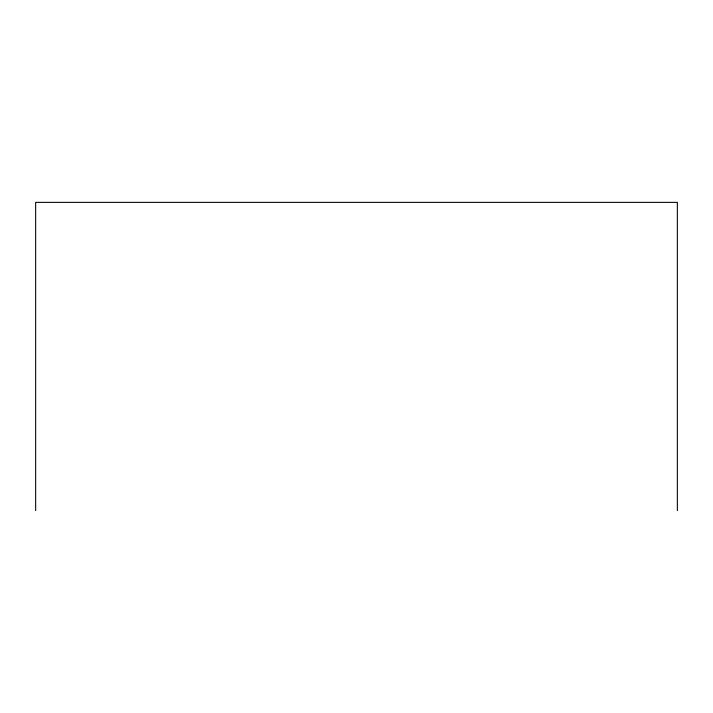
<?xml version="1.0" encoding="UTF-8"?>
<svg xmlns="http://www.w3.org/2000/svg" width="713" height="713" viewBox="0 0 713 713"><rect width="100%" height="100%" fill="white"/><g stroke="black" fill="none" stroke-linecap="round" stroke-linejoin="round"><path stroke-width="1.07" d="M677.35 510.624L677.35 202.376L35.65 202.376L35.65 510.624"/></g></svg>
